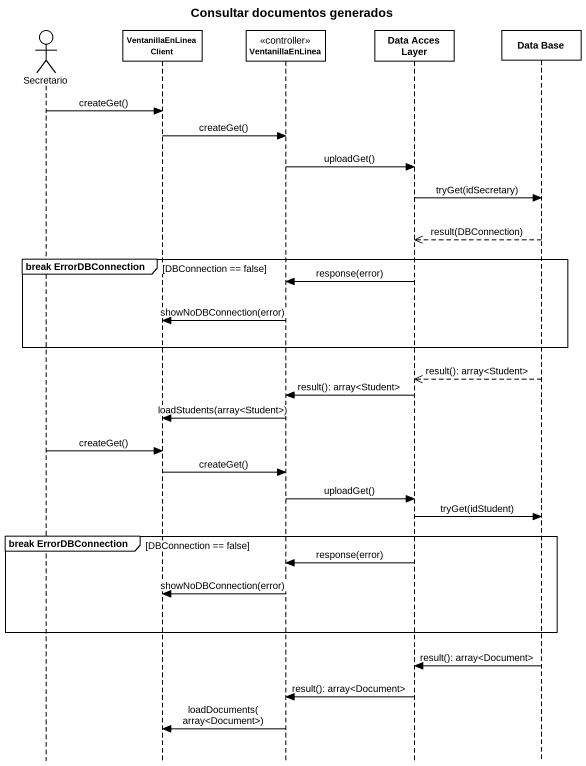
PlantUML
@startuml
title Consultar documentos generados
hide footbox
actor Secretario
participant "VentanillaEnLinea Client" as VentanillaEnLinea_Client
participant VentanillaEnLinea <<controller>>
participant "Data Acces Layer" as Data_Acces_Layer
participant "Data Base" as Data_Base

Secretario -> VentanillaEnLinea_Client : createGet()
VentanillaEnLinea_Client -> VentanillaEnLinea : createGet()
VentanillaEnLinea -> Data_Acces_Layer : uploadGet()
Data_Acces_Layer -> Data_Base : tryGet(idSecretary)
Data_Base -->> Data_Acces_Layer : result(DBConnection)
group break ErrorDBConnection [DBConnection == false]
  Data_Acces_Layer -> VentanillaEnLinea : response(error)
  VentanillaEnLinea -> VentanillaEnLinea_Client : showNoDBConnection(error)
end
Data_Base -->> Data_Acces_Layer : result(): array<Student>
Data_Acces_Layer -> VentanillaEnLinea : result(): array<Student>
VentanillaEnLinea -> VentanillaEnLinea_Client : loadStudents(array<Student>)
Secretario -> VentanillaEnLinea_Client : createGet()
VentanillaEnLinea_Client -> VentanillaEnLinea : createGet()
VentanillaEnLinea -> Data_Acces_Layer : uploadGet()
Data_Acces_Layer -> Data_Base : tryGet(idStudent)
group break ErrorDBConnection [DBConnection == false]
  Data_Acces_Layer -> VentanillaEnLinea : response(error)
  VentanillaEnLinea -> VentanillaEnLinea_Client : showNoDBConnection(error)
end
Data_Base -> Data_Acces_Layer : result(): array<Document>
Data_Acces_Layer -> VentanillaEnLinea : result(): array<Document>
VentanillaEnLinea -> VentanillaEnLinea_Client : loadDocuments(array<Document>)
@enduml
